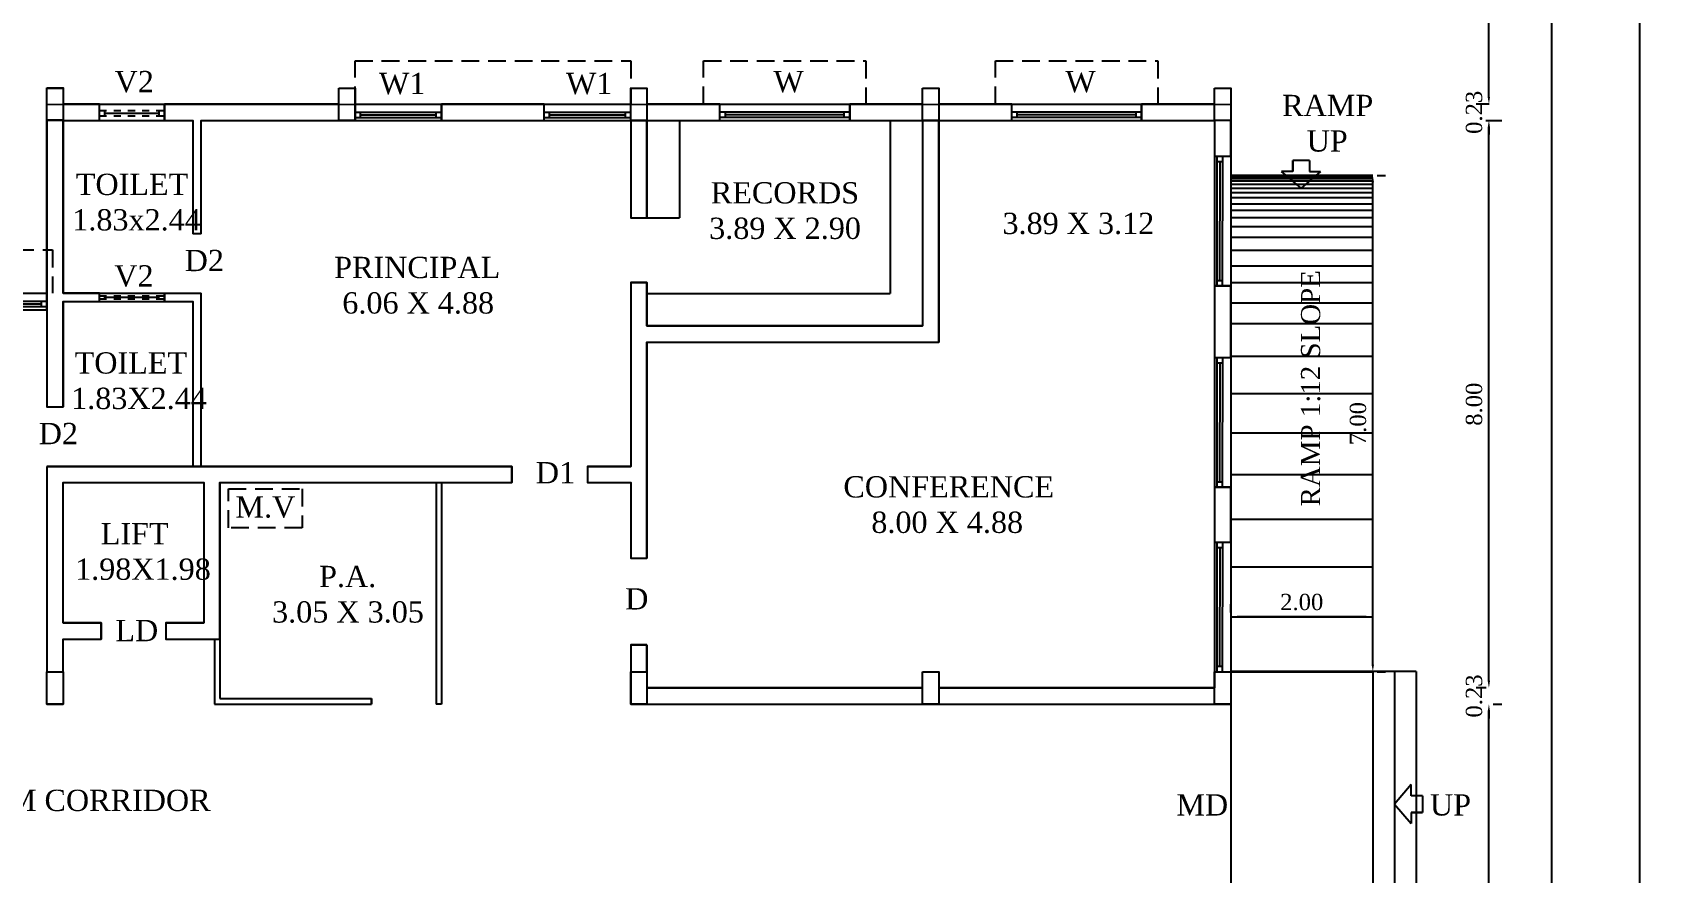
# Model space of a CAD drawing. Header units: metres. Extents: x 3616 to 3987, y 1122 to 1251.
# Drawn here: x 3805.23 to 3828.07, y 1167.05 to 1178.91 of the extents above; entities that cross this region are included whole.
import ezdxf

# ---------------------------------------------------------------- set-up
doc = ezdxf.new("R2010")
doc.units = ezdxf.units.M
doc.linetypes.add('DASHED2', pattern=[0.375, 0.25, -0.125])
doc.layers.add('AR_JOINERIES', color=251, linetype='Continuous')
doc.layers.add('BLK_1_FLR_0_BLT_UP_AREA', color=26, linetype='Continuous')
doc.styles.add('ANAND', font='times.ttf')
doc.dimstyles.new('V1', dxfattribs={"dimtxt": 0.23, "dimasz": 0.1, "dimexe": 0.18, "dimexo": 0.0625, "dimgap": 0.09, "dimtad": 1, "dimzin": 0, "dimdsep": 46, "dimtxsty": 'ANAND', "dimcen": 0.09, "dimadec": 0, "dimazin": 0, "dimtfac": 1, "dimtix": 1, "dimtofl": 0, "dimtmove": 2, "dimatfit": 0, "dimfxl": 0, "dimtolj": 1, "dimtzin": 0, "dimarcsym": 0})

# ---------------------------------------------------------------- blocks, each defined once
blk = doc.blocks.new('ARROW')
for p, q in [((-10.5, 6), (0, 15)), ((0, 15), (10.5, 6)), ((-4.5, 6), (-10.5, 6)), ((-4.5, 0), (-4.5, 6)), ((-4.5, 0), (4.5, 0)), ((4.5, 6), (10.5, 6)), ((4.5, 6), (4.5, 0)), ((4.5, 0), (4.5, 6))]:
    blk.add_line(p, q)
blk = doc.blocks.new('*D93')
at = {"color": 0, "lineweight": -2}
for p, q in [((3825.826, 1169.436), (3825.944, 1169.436)), ((3825.764, 1158.945), (3825.764, 1169.336)), ((3825.826, 1158.845), (3825.944, 1158.845))]:
    blk.add_line(p, q, dxfattribs=at)
at = {"color": 0}
for points in [[(3825.747, 1169.336), (3825.78, 1169.336), (3825.764, 1169.436)], [(3825.747, 1158.945), (3825.78, 1158.945), (3825.764, 1158.845)]]:
    blk.add_solid(points, dxfattribs=at)
at = {"layer": 'Defpoints', "color": 0}
for p in [(3825.764, 1169.436), (3825.764, 1169.436), (3825.764, 1158.845)]:
    blk.add_point(p, dxfattribs=at)
at = {"color": 0, "insert": (3825.556, 1164.14), "char_height": 0.23, "attachment_point": 5, "rotation": 90, "style": 'ANAND'}
blk.add_mtext('\\A1;10.59', dxfattribs=at)
blk = doc.blocks.new('*D94')
at = {"color": 0, "lineweight": -2}
for p, q in [((3825.764, 1169.765), (3825.764, 1169.865)), ((3825.726, 1169.665), (3825.584, 1169.665)), ((3825.826, 1169.436), (3825.944, 1169.436)), ((3825.764, 1169.336), (3825.764, 1169.236))]:
    blk.add_line(p, q, dxfattribs=at)
at = {"color": 0}
for points in [[(3825.747, 1169.765), (3825.78, 1169.765), (3825.764, 1169.665)], [(3825.747, 1169.336), (3825.78, 1169.336), (3825.764, 1169.436)]]:
    blk.add_solid(points, dxfattribs=at)
at = {"layer": 'Defpoints', "color": 0}
for p in [(3825.764, 1169.665), (3825.789, 1169.665), (3825.764, 1169.436)]:
    blk.add_point(p, dxfattribs=at)
at = {"color": 0, "insert": (3825.556, 1169.551), "char_height": 0.23, "attachment_point": 5, "rotation": 90, "style": 'ANAND'}
blk.add_mtext('\\A1;0.23', dxfattribs=at)
blk = doc.blocks.new('*D95')
at = {"color": 0, "lineweight": -2}
for p, q in [((3825.723, 1177.666), (3825.944, 1177.666)), ((3825.764, 1169.765), (3825.764, 1177.566)), ((3825.726, 1169.665), (3825.584, 1169.665))]:
    blk.add_line(p, q, dxfattribs=at)
at = {"color": 0}
for points in [[(3825.747, 1177.566), (3825.78, 1177.566), (3825.764, 1177.666)], [(3825.747, 1169.765), (3825.78, 1169.765), (3825.764, 1169.665)]]:
    blk.add_solid(points, dxfattribs=at)
at = {"layer": 'Defpoints', "color": 0}
for p in [(3825.66, 1177.666), (3825.764, 1177.666), (3825.789, 1169.665)]:
    blk.add_point(p, dxfattribs=at)
at = {"color": 0, "insert": (3825.556, 1173.665), "char_height": 0.23, "attachment_point": 5, "rotation": 90, "style": 'ANAND'}
blk.add_mtext('\\A1;8.00', dxfattribs=at)
blk = doc.blocks.new('*D96')
at = {"color": 0, "lineweight": -2}
for p, q in [((3825.764, 1177.995), (3825.764, 1178.095)), ((3825.767, 1177.895), (3825.584, 1177.895)), ((3825.723, 1177.666), (3825.944, 1177.666)), ((3825.764, 1177.566), (3825.764, 1177.466))]:
    blk.add_line(p, q, dxfattribs=at)
at = {"color": 0}
for points in [[(3825.747, 1177.995), (3825.78, 1177.995), (3825.764, 1177.895)], [(3825.747, 1177.566), (3825.78, 1177.566), (3825.764, 1177.666)]]:
    blk.add_solid(points, dxfattribs=at)
at = {"layer": 'Defpoints', "color": 0}
for p in [(3825.764, 1177.895), (3825.83, 1177.895), (3825.66, 1177.666)]:
    blk.add_point(p, dxfattribs=at)
at = {"color": 0, "insert": (3825.556, 1177.78), "char_height": 0.23, "attachment_point": 5, "rotation": 90, "style": 'ANAND'}
blk.add_mtext('\\A1;0.23', dxfattribs=at)
blk = doc.blocks.new('*D97')
at = {"color": 0, "lineweight": -2}
for p, q in [((3825.722, 1185.896), (3825.584, 1185.896)), ((3825.764, 1177.995), (3825.764, 1185.796)), ((3825.767, 1177.895), (3825.584, 1177.895))]:
    blk.add_line(p, q, dxfattribs=at)
at = {"color": 0}
for points in [[(3825.747, 1185.796), (3825.78, 1185.796), (3825.764, 1185.896)], [(3825.747, 1177.995), (3825.78, 1177.995), (3825.764, 1177.895)]]:
    blk.add_solid(points, dxfattribs=at)
at = {"layer": 'Defpoints', "color": 0}
for p in [(3825.764, 1185.896), (3825.784, 1185.896), (3825.83, 1177.895)]:
    blk.add_point(p, dxfattribs=at)
at = {"color": 0, "insert": (3825.556, 1181.895), "char_height": 0.23, "attachment_point": 5, "rotation": 90, "style": 'ANAND'}
blk.add_mtext('\\A1;8.00', dxfattribs=at)
blk = doc.blocks.new('*D117')
at = {"color": 0, "lineweight": -2}
for p, q in [((3826.651, 1158.716), (3826.651, 1205.074)), ((3826.714, 1205.174), (3826.831, 1205.174)), ((3826.714, 1158.616), (3826.831, 1158.616))]:
    blk.add_line(p, q, dxfattribs=at)
at = {"color": 0}
for points in [[(3826.635, 1205.074), (3826.668, 1205.074), (3826.651, 1205.174)], [(3826.635, 1158.716), (3826.668, 1158.716), (3826.651, 1158.616)]]:
    blk.add_solid(points, dxfattribs=at)
at = {"layer": 'Defpoints', "color": 0}
for p in [(3826.651, 1205.174), (3826.651, 1205.174), (3826.651, 1158.616)]:
    blk.add_point(p, dxfattribs=at)
at = {"color": 0, "insert": (3826.444, 1181.895), "char_height": 0.23, "attachment_point": 5, "rotation": 90, "style": 'ANAND'}
blk.add_mtext('\\A1;46.56', dxfattribs=at)
blk = doc.blocks.new('*D149')
at = {"color": 0, "lineweight": -2}
for p, q in [((3827.761, 1205.174), (3828.071, 1205.174)), ((3827.891, 1158.716), (3827.891, 1205.074)), ((3827.761, 1158.616), (3828.071, 1158.616))]:
    blk.add_line(p, q, dxfattribs=at)
at = {"color": 0}
for points in [[(3827.875, 1205.074), (3827.908, 1205.074), (3827.891, 1205.174)], [(3827.875, 1158.716), (3827.908, 1158.716), (3827.891, 1158.616)]]:
    blk.add_solid(points, dxfattribs=at)
at = {"layer": 'Defpoints', "color": 0}
for p in [(3827.699, 1205.174), (3827.891, 1205.174), (3827.699, 1158.616)]:
    blk.add_point(p, dxfattribs=at)
at = {"color": 0, "insert": (3827.684, 1181.895), "char_height": 0.23, "attachment_point": 5, "rotation": 90, "style": 'ANAND'}
blk.add_mtext('\\A1;46.56', dxfattribs=at)
blk = doc.blocks.new('*D314')
at = {"color": 0, "lineweight": -2}
for p, q in [((3824.19, 1176.892), (3824.308, 1176.892)), ((3824.128, 1169.992), (3824.128, 1176.792)), ((3824.19, 1169.892), (3824.308, 1169.892))]:
    blk.add_line(p, q, dxfattribs=at)
at = {"color": 0}
for points in [[(3824.111, 1176.792), (3824.144, 1176.792), (3824.128, 1176.892)], [(3824.111, 1169.992), (3824.144, 1169.992), (3824.128, 1169.892)]]:
    blk.add_solid(points, dxfattribs=at)
at = {"layer": 'Defpoints', "color": 0}
for p in [(3824.128, 1176.892), (3824.128, 1176.892), (3824.128, 1169.892)]:
    blk.add_point(p, dxfattribs=at)
at = {"color": 0, "insert": (3823.92, 1173.392), "char_height": 0.23, "attachment_point": 5, "rotation": 90, "style": 'ANAND'}
blk.add_mtext('\\A1;7.00', dxfattribs=at)
blk = doc.blocks.new('*D315')
at = {"color": 0, "lineweight": -2}
for p, q in [((3822.125, 1170.729), (3822.125, 1170.847)), ((3824.127, 1170.729), (3824.127, 1170.847)), ((3824.027, 1170.667), (3822.225, 1170.667))]:
    blk.add_line(p, q, dxfattribs=at)
at = {"color": 0}
for points in [[(3822.225, 1170.683), (3822.225, 1170.65), (3822.125, 1170.667)], [(3824.027, 1170.683), (3824.027, 1170.65), (3824.127, 1170.667)]]:
    blk.add_solid(points, dxfattribs=at)
at = {"layer": 'Defpoints', "color": 0}
for p in [(3822.125, 1170.667), (3822.125, 1170.667), (3824.127, 1170.667)]:
    blk.add_point(p, dxfattribs=at)
at = {"color": 0, "insert": (3823.126, 1170.874), "char_height": 0.23, "attachment_point": 5, "style": 'ANAND'}
blk.add_mtext('\\A1;2.00', dxfattribs=at)
blk = doc.blocks.new('W6a')
at = {"layer": 'AR_JOINERIES', "color": 42}
for p, q in [((-36, 0), (-36, 9)), ((36, 0), (36, 9)), ((36, 4.5), (-36, 4.5)), ((36, 1.5), (-36, 1.5)), ((-33, 1.5), (-33, 4.5)), ((33, 3), (-33, 3)), ((33, 1.5), (33, 4.5))]:
    blk.add_line(p, q, dxfattribs=at)
blk = doc.blocks.new('W4a')
at = {"layer": 'AR_JOINERIES', "color": 42}
for p, q in [((-24, 0), (-24, 9)), ((24, 0), (24, 9)), ((24, 4.5), (-24, 4.5)), ((24, 1.5), (-24, 1.5)), ((-21, 1.5), (-21, 4.5)), ((21, 3), (-21, 3)), ((21, 1.5), (21, 4.5))]:
    blk.add_line(p, q, dxfattribs=at)
blk = doc.blocks.new('Vn1')
at = {"layer": 'AR_JOINERIES', "color": 42}
for p, q in [((0, 18), (-9, 18)), ((-2.5, 15), (-5.5, 15)), ((-4, -15), (-4, 15)), ((-2.5, -15), (-5.5, -15)), ((0, -18), (-9, -18))]:
    blk.add_line(p, q, dxfattribs=at)
at = {"layer": 'AR_JOINERIES', "color": 42, "linetype": 'DASHED2'}
for p, q in [((-5.5, -18), (-5.5, 18)), ((-2.5, -18), (-2.5, 18))]:
    blk.add_line(p, q, dxfattribs=at)
blk = doc.blocks.new('A$C6E180D63')
at = {"layer": 'AR_JOINERIES', "color": 42}
for p, q in [((0, 0), (0, 4.51)), ((3, 4.51), (3, 4.51)), ((3, 1.51), (3, 3.21)), ((3, 2.46), (33, 2.46)), ((33, 4.5), (33, 4.51)), ((33, 1.51), (33, 3.21)), ((36, 0), (36, 4.5))]:
    blk.add_line(p, q, dxfattribs=at)
at = {"layer": 'AR_JOINERIES', "color": 42, "linetype": 'DASHED2'}
for p, q in [((0, 3.21), (36, 3.21)), ((0, 1.51), (36, 1.51))]:
    blk.add_line(p, q, dxfattribs=at)

msp = doc.modelspace()

# ---------------------------------------------------------------- linework, layer by layer
at = {"linetype": 'DASHED2'}
for p, q in [((3809.78089, 1177.89612, -0.0324), (3809.78089, 1178.50612, -0.0324)), ((3809.78089, 1178.50612, -0.0324), (3813.66709, 1178.50612, -0.0324)), ((3813.66709, 1178.50612, -0.0324), (3813.66709, 1177.89612, -0.0324)), ((3814.69439, 1177.89612, -0.0324), (3814.69439, 1178.50612, -0.0324)), ((3814.69439, 1178.50612, -0.0324), (3816.98319, 1178.50612, -0.0324)), ((3816.98319, 1178.50612, -0.0324), (3816.98319, 1177.89612, -0.0324)), ((3818.80919, 1177.89612, -0.0324), (3818.80919, 1178.50612, -0.0324)), ((3818.80919, 1178.50612, -0.0324), (3821.09799, 1178.50612, -0.0324)), ((3821.09799, 1178.50612, -0.0324), (3821.09799, 1177.89612, -0.0324)), ((3801.62749, 1175.8403, -0.0324), (3805.51369, 1175.8403, -0.0324)), ((3805.51369, 1175.8403, -0.0324), (3805.51369, 1175.2303, -0.0324))]:
    msp.add_line(p, q, dxfattribs=at)
at = {"lineweight": -2}
for p, q in [((3805.43749, 1178.12311, -0.0324), (3805.66609, 1178.12311, -0.0324)), ((3805.66609, 1178.12311, -0.0324), (3805.66609, 1177.66591, -0.0324)), ((3813.66709, 1178.1225, -0.0324), (3813.89569, 1178.1225, -0.0324)), ((3813.66709, 1177.6653, -0.0324), (3813.66709, 1178.1225, -0.0324)), ((3813.89569, 1178.1225, -0.0324), (3813.89569, 1177.6653, -0.0324)), ((3821.89669, 1178.12298, -0.0324), (3822.12529, 1178.12298, -0.0324)), ((3821.89669, 1177.66578, -0.0324), (3821.89669, 1178.12298, -0.0324)), ((3822.12529, 1178.12298, -0.0324), (3822.12529, 1177.66578, -0.0324)), ((3805.66609, 1177.89612, -0.0324), (3809.55229, 1177.89536, -0.0324)), ((3805.66609, 1177.89612, -0.0324), (3809.55229, 1177.89612, -0.0324)), ((3805.66609, 1177.89532, -0.0324), (3805.66609, 1177.89435, -0.0324)), ((3807.49489, 1177.89532, -0.0324), (3807.49489, 1177.89399, -0.0324)), ((3807.60919, 1177.89532, -0.0324), (3807.60919, 1177.89397, -0.0324)), ((3809.78089, 1177.89612, -0.0324), (3813.66709, 1177.89612, -0.0324)), ((3809.78089, 1177.89532, -0.0324), (3813.66709, 1177.89456, -0.0324)), ((3813.89569, 1177.89612, -0.0324), (3817.78189, 1177.89612, -0.0324)), ((3818.01049, 1177.89612, -0.0324), (3821.89669, 1177.89612, -0.0324)), ((3819.03919, 1177.66672, -0.0324), (3819.03919, 1177.89692, -0.0324)), ((3820.86799, 1177.89612, -0.0324), (3820.86799, 1177.66306, -0.0324)), ((3820.86799, 1177.66311, -0.0324), (3820.86799, 1177.89612, -0.0324)), ((3822.12529, 1177.89291, -0.0324), (3822.12529, 1169.43631, -0.0324)), ((3805.66609, 1177.66772, -0.0324), (3805.43749, 1177.66591, -0.0324)), ((3805.43749, 1177.66756, -0.0324), (3805.66609, 1177.66752, -0.0324)), ((3805.43749, 1177.66584, -0.0324), (3805.43749, 1175.22933, -0.0324)), ((3805.66609, 1177.66584, -0.0324), (3805.66609, 1175.22926, -0.0324)), ((3805.66609, 1177.66584, -0.0324), (3807.49489, 1177.6653, -0.0324)), ((3805.66609, 1177.66435, -0.0324), (3807.49489, 1177.66435, -0.0324)), ((3807.49489, 1177.6653, -0.0324), (3807.49489, 1176.06698, -0.0324)), ((3807.60919, 1177.66435, -0.0324), (3820.86799, 1177.66591, -0.0324)), ((3813.66709, 1177.66591, -0.0324), (3813.66709, 1176.29431, -0.0324)), ((3813.89569, 1177.6653, -0.0324), (3813.66709, 1177.6653, -0.0324)), ((3813.89569, 1177.66591, -0.0324), (3813.89569, 1176.29431, -0.0324)), ((3814.35289, 1177.66591, -0.0324), (3814.35289, 1176.29431, -0.0324)), ((3817.32469, 1177.66591, -0.0324), (3817.32469, 1175.22751, -0.0324)), ((3817.78189, 1177.66591, -0.0324), (3817.78189, 1174.77031, -0.0324)), ((3818.01049, 1177.66591, -0.0324), (3818.01049, 1174.54171, -0.0324)), ((3820.86799, 1177.66591, -0.0324), (3821.89669, 1177.66591, -0.0324)), ((3821.89669, 1177.66591, -0.0324), (3821.89669, 1169.66491, -0.0324)), ((3822.12529, 1177.66578, -0.0324), (3821.89669, 1177.66578, -0.0324)), ((3822.12529, 1176.89245, -0.0324), (3824.12707, 1176.89245, -0.0324)), ((3822.12539, 1176.89245, -0.0324), (3824.12658, 1176.89245, -0.0324)), ((3822.12529, 1176.87362, -0.0324), (3824.12707, 1176.87362, -0.0324)), ((3822.12529, 1176.84641, -0.0324), (3824.12707, 1176.84641, -0.0324)), ((3822.12529, 1176.81294, -0.0324), (3824.12707, 1176.81294, -0.0324)), ((3822.12529, 1176.71039, -0.0324), (3824.12707, 1176.71039, -0.0324)), ((3822.12737, 1176.7669, -0.0324), (3824.12915, 1176.7669, -0.0324)), ((3822.12529, 1176.65179, -0.0324), (3824.12707, 1176.65179, -0.0324)), ((3822.12529, 1176.57855, -0.0324), (3824.12707, 1176.57855, -0.0324)), ((3822.12529, 1176.49157, -0.0324), (3824.12707, 1176.49157, -0.0324)), ((3813.66709, 1176.29431, -0.0324), (3813.89569, 1176.29431, -0.0324)), ((3813.89569, 1176.29431, -0.0324), (3814.35289, 1176.29431, -0.0324)), ((3822.12529, 1176.40052, -0.0324), (3824.12707, 1176.40052, -0.0324)), ((3822.12529, 1176.29874, -0.0324), (3824.12707, 1176.29874, -0.0324)), ((3807.60933, 1176.06698, -0.0324), (3807.49489, 1176.06698, -0.0324)), ((3822.12529, 1176.17198, -0.0324), (3824.12707, 1176.17198, -0.0324)), ((3822.12529, 1176.02105, -0.0324), (3824.12707, 1176.02105, -0.0324)), ((3822.12529, 1175.83777, -0.0324), (3824.12707, 1175.83777, -0.0324)), ((3822.12529, 1175.61676, -0.0324), (3824.12707, 1175.61676, -0.0324)), ((3813.66709, 1175.37991, -0.0324), (3813.89569, 1175.37991, -0.0324)), ((3813.66709, 1175.37991, -0.0324), (3813.66709, 1172.78856, -0.0324)), ((3813.89569, 1175.37991, -0.0324), (3813.89569, 1174.77031, -0.0324)), ((3822.12529, 1175.37877, -0.0324), (3824.12707, 1175.37877, -0.0324)), ((3801.62749, 1175.23017, -0.0324), (3805.43749, 1175.22951, -0.0324)), ((3805.43749, 1175.22866, -0.0324), (3805.43749, 1175.22773, -0.0324)), ((3805.66609, 1175.22926, -0.0324), (3807.60919, 1175.22869, -0.0324)), ((3805.66609, 1175.11303, -0.0324), (3805.66609, 1173.62719, -0.0324)), ((3805.66609, 1175.11303, -0.0324), (3807.49489, 1175.11249, -0.0324)), ((3807.49489, 1175.11249, -0.0324), (3807.49485, 1172.78895, -0.0324)), ((3807.49489, 1175.22872, -0.0324), (3807.49489, 1175.22679, -0.0324)), ((3813.89569, 1175.22751, -0.0324), (3817.32469, 1175.22751, -0.0324)), ((3822.12529, 1175.09418, -0.0324), (3824.12707, 1175.09418, -0.0324)), ((3797.20784, 1174.99925, -0.0324), (3805.43749, 1174.9975, -0.0324)), ((3813.89569, 1174.77031, -0.0324), (3817.78189, 1174.77031, -0.0324)), ((3822.12529, 1174.80096, -0.0324), (3824.12707, 1174.80096, -0.0324)), ((3813.89569, 1174.54171, -0.0324), (3818.01049, 1174.54171, -0.0324)), ((3813.89569, 1174.54171, -0.0324), (3813.89569, 1171.49371, -0.0324)), ((3822.12529, 1174.341, -0.0324), (3824.12707, 1174.341, -0.0324)), ((3822.12529, 1173.81672, -0.0324), (3824.12707, 1173.81672, -0.0324)), ((3805.43737, 1173.62719, -0.0324), (3805.66609, 1173.62719, -0.0324)), ((3822.12529, 1173.26375, -0.0324), (3824.12707, 1173.26375, -0.0324)), ((3805.43749, 1172.78905, -0.0324), (3811.99069, 1172.78874, -0.0324)), ((3807.49485, 1172.78895, -0.0324), (3807.60915, 1172.78892, -0.0324)), ((3807.60915, 1172.78892, -0.0324), (3807.60894, 1172.78847, -0.0324)), ((3811.99069, 1172.78874, -0.0324), (3811.99069, 1172.56014, -0.0324)), ((3813.05749, 1172.78874, -0.0324), (3813.66709, 1172.78856, -0.0324)), ((3813.05749, 1172.78874, -0.0324), (3813.05749, 1172.56014, -0.0324)), ((3805.43749, 1172.55881, -0.0324), (3805.43749, 1170.12052, -0.0324)), ((3805.66629, 1170.58112, -0.0324), (3805.66688, 1172.56232, -0.0324)), ((3805.66688, 1172.56232, -0.0324), (3807.64808, 1172.56173, -0.0324)), ((3807.64808, 1172.56173, -0.0324), (3807.64808, 1170.58053, -0.0324)), ((3807.87668, 1172.56167, -0.0324), (3807.87668, 1170.35187, -0.0324)), ((3807.87668, 1172.56167, -0.0324), (3811.99069, 1172.56014, -0.0324)), ((3810.92468, 1172.56042, -0.0324), (3810.92468, 1169.43747, -0.0324)), ((3811.00088, 1172.56042, -0.0324), (3811.00088, 1169.43747, -0.0324)), ((3813.05749, 1172.56014, -0.0324), (3813.66709, 1172.55996, -0.0324)), ((3813.66709, 1172.55996, -0.0324), (3813.66709, 1171.49371, -0.0324)), ((3822.12529, 1172.6738, -0.0324), (3824.12707, 1172.6738, -0.0324)), ((3822.12529, 1172.0443, -0.0324), (3824.12707, 1172.0443, -0.0324)), ((3813.66709, 1171.49371, -0.0324), (3813.89569, 1171.49371, -0.0324)), ((3822.12529, 1171.37322, -0.0324), (3824.12707, 1171.37322, -0.0324)), ((3805.66629, 1170.58112, -0.0324), (3806.20028, 1170.58096, -0.0324)), ((3806.20028, 1170.58096, -0.0324), (3806.20028, 1170.35236, -0.0324)), ((3807.11468, 1170.58083, -0.0324), (3807.11468, 1170.35209, -0.0324)), ((3807.11468, 1170.58069, -0.0324), (3807.64808, 1170.58053, -0.0324)), ((3822.12529, 1170.66666, -0.0324), (3824.12707, 1170.66666, -0.0324)), ((3805.66609, 1169.89351, -0.0324), (3805.66622, 1170.35252, -0.0324)), ((3805.66622, 1170.35252, -0.0324), (3806.20028, 1170.35236, -0.0324)), ((3807.11468, 1170.35209, -0.0324), (3807.87668, 1170.35187, -0.0324)), ((3807.80048, 1170.35187, -0.0324), (3807.80048, 1169.43631, -0.0324)), ((3807.87668, 1170.35187, -0.0324), (3807.87668, 1169.51367, -0.0324)), ((3813.66709, 1170.27451, -0.0324), (3813.89569, 1170.27451, -0.0324)), ((3813.66709, 1170.27451, -0.0324), (3813.66709, 1169.43631, -0.0324)), ((3813.89569, 1170.27451, -0.0324), (3813.89569, 1169.43631, -0.0324)), ((3805.43834, 1170.1224, -0.0324), (3805.43749, 1170.12052, -0.0324)), ((3805.43749, 1169.89351, -0.0324), (3805.66609, 1169.89351, -0.0324)), ((3805.66609, 1169.89351, -0.0324), (3805.66609, 1169.43631, -0.0324)), ((3813.66709, 1169.89351, -0.0324), (3813.89569, 1169.89351, -0.0324)), ((3813.66709, 1169.43631, -0.0324), (3813.66709, 1169.89351, -0.0324)), ((3813.89569, 1169.89351, -0.0324), (3813.89569, 1169.43631, -0.0324)), ((3817.78189, 1169.89351, -0.0324), (3818.01049, 1169.89351, -0.0324)), ((3817.78189, 1169.43631, -0.0324), (3817.78189, 1169.89351, -0.0324)), ((3818.01049, 1169.89351, -0.0324), (3818.01049, 1169.43631, -0.0324)), ((3821.89669, 1169.89351, -0.0324), (3822.12529, 1169.89351, -0.0324)), ((3821.89669, 1169.43631, -0.0324), (3821.89669, 1169.89351, -0.0324)), ((3822.12529, 1169.89351, -0.0324), (3822.12529, 1169.43631, -0.0324)), ((3822.12539, 1169.89245, -0.0324), (3824.12781, 1169.89245, -0.0324)), ((3824.12847, 1169.89457, -0.0324), (3824.12658, 1159.16077, -0.0324)), ((3824.73807, 1169.89446, -0.0324), (3824.12847, 1169.89457, -0.0324)), ((3824.43327, 1169.89452, -0.0324), (3824.43261, 1166.16072, -0.0324)), ((3824.73807, 1169.89446, -0.0324), (3824.73741, 1166.16066, -0.0324)), ((3813.89569, 1169.66491, -0.0324), (3817.78189, 1169.66491, -0.0324)), ((3818.01049, 1169.66491, -0.0324), (3821.89669, 1169.66491, -0.0324)), ((3805.43749, 1169.43631, -0.0324), (3805.66609, 1169.43631, -0.0324)), ((3805.43749, 1169.43631, -0.0324), (3805.66609, 1169.43631, -0.0324)), ((3805.66609, 1169.43631, -0.0324), (3805.43749, 1169.43631, -0.0324)), ((3805.66609, 1169.43631, -0.0324), (3805.43749, 1169.43631, -0.0324)), ((3807.80048, 1169.43747, -0.0324), (3810.01028, 1169.43747, -0.0324)), ((3807.87668, 1169.51367, -0.0324), (3810.01033, 1169.51367, -0.0324)), ((3807.87668, 1169.43747, -0.0324), (3807.87668, 1169.43631, -0.0324)), ((3810.01028, 1169.51367, -0.0324), (3810.01028, 1169.43747, -0.0324)), ((3810.01028, 1169.43747, -0.0324), (3810.0103, 1169.51367, -0.0324)), ((3811.00088, 1169.43747, -0.0324), (3810.92468, 1169.43747, -0.0324)), ((3813.66709, 1169.43631, -0.0324), (3813.89569, 1169.43631, -0.0324)), ((3813.66709, 1169.43631, -0.0324), (3813.89569, 1169.43631, -0.0324)), ((3813.66709, 1169.43631, -0.0324), (3822.12529, 1169.43631, -0.0324)), ((3813.66709, 1169.43631, -0.0324), (3813.89569, 1169.43631, -0.0324)), ((3813.66709, 1169.43631, -0.0324), (3813.89569, 1169.43631, -0.0324)), ((3813.89569, 1169.43631, -0.0324), (3813.66709, 1169.43631, -0.0324)), ((3818.01049, 1169.43631, -0.0324), (3817.78189, 1169.43631, -0.0324)), ((3822.12529, 1169.43631, -0.0324), (3821.89669, 1169.43631, -0.0324)), ((3822.12529, 1169.43631, -0.0324), (3822.12529, 1158.61591, -0.0324))]:
    msp.add_line(p, q, dxfattribs=at)
msp.add_line((3824.12847, 1169.89457, -0.0324), (3822.12529, 1169.89457, -0.0324))
at = {"lineweight": -2, "elevation": -0.0324}
for points in [[(3805.43749, 1178.12476), (3805.66609, 1178.12476), (3805.66609, 1177.66756), (3805.43749, 1177.66756)], [(3805.43749, 1178.12476), (3805.66609, 1178.12476), (3805.66609, 1177.66756), (3805.43749, 1177.66756)], [(3809.55229, 1178.1225), (3809.78089, 1178.1225), (3809.78089, 1177.6653), (3809.55229, 1177.6653)], [(3809.55229, 1178.1225), (3809.78089, 1178.1225), (3809.78089, 1177.6653), (3809.55229, 1177.6653)], [(3813.66709, 1178.12311), (3813.89569, 1178.12311), (3813.89569, 1177.66591), (3813.66709, 1177.66591)], [(3813.66709, 1178.12311), (3813.89569, 1178.12311), (3813.89569, 1177.66591), (3813.66709, 1177.66591)], [(3817.78189, 1178.1225), (3818.01049, 1178.1225), (3818.01049, 1177.6653), (3817.78189, 1177.6653)], [(3821.89669, 1178.12298), (3822.12529, 1178.12298), (3822.12529, 1177.66578), (3821.89669, 1177.66578)], [(3806.17918, 1177.89602), (3805.66609, 1177.89612), (3805.66609, 1177.66584), (3806.17918, 1177.66569)], [(3812.44789, 1177.8948), (3811.00009, 1177.89508), (3811.00009, 1177.66591), (3812.44789, 1177.66591)], [(3814.92439, 1177.89612), (3813.89569, 1177.89612), (3813.89569, 1177.66591), (3814.92439, 1177.66591)], [(3817.78189, 1177.89612), (3816.75319, 1177.89612), (3816.75319, 1177.66591), (3817.78189, 1177.66591)], [(3819.03919, 1177.89612), (3818.01049, 1177.89612), (3818.01049, 1177.66591), (3819.03919, 1177.66591)], [(3821.89669, 1177.89612), (3820.86799, 1177.89612), (3820.86799, 1177.66591), (3821.89669, 1177.66591)], [(3805.66609, 1177.66752), (3805.64142, 1177.66752), (3805.43749, 1177.66591), (3805.43749, 1175.22933), (3805.43749, 1173.62719), (3805.66609, 1173.62719), (3805.66609, 1175.11303), (3806.17842, 1175.11288), (3806.17842, 1175.22911), (3805.66609, 1175.22926)], [(3818.01049, 1177.66591), (3817.78189, 1177.66591), (3817.78189, 1174.77031), (3813.89569, 1174.77031), (3813.89569, 1175.37991), (3813.66709, 1175.37991), (3813.66709, 1172.78856), (3813.05749, 1172.78874), (3813.05749, 1172.56014), (3813.66709, 1172.55996), (3813.66709, 1171.49371), (3813.89569, 1171.49371), (3813.89569, 1174.54171), (3818.01049, 1174.54171)], [(3813.89569, 1177.6653), (3813.66709, 1177.6653), (3813.66709, 1176.29431), (3813.89569, 1176.29431)], [(3822.12529, 1177.66578), (3821.89669, 1177.66578), (3821.89669, 1177.16309), (3822.12529, 1177.16301)], [(3822.12529, 1175.33421), (3821.89669, 1175.33429), (3821.89669, 1174.3231), (3822.12529, 1174.32302)], [(3822.12529, 1172.49422), (3821.89669, 1172.4943), (3821.89669, 1171.72231), (3822.12529, 1171.72223)], [(3813.89569, 1170.27451), (3813.66709, 1170.27451), (3813.66709, 1169.89351), (3813.89569, 1169.89351)], [(3805.43749, 1169.89351), (3805.66609, 1169.89351), (3805.66609, 1169.43631), (3805.43749, 1169.43631)], [(3813.66709, 1169.89351), (3813.89569, 1169.89351), (3813.89569, 1169.43631), (3813.66709, 1169.43631)], [(3817.78189, 1169.89351), (3818.01049, 1169.89351), (3818.01049, 1169.43631), (3817.78189, 1169.43631)], [(3821.89669, 1169.89351), (3822.12529, 1169.89351), (3822.12529, 1169.43631), (3821.89669, 1169.43631)], [(3817.78189, 1169.66491), (3813.89569, 1169.66491), (3813.89569, 1169.43631), (3817.78189, 1169.43631)], [(3821.89669, 1169.66491), (3818.01049, 1169.66491), (3818.01049, 1169.43631), (3821.89669, 1169.43631)]]:
    msp.add_lwpolyline(points, close=True, dxfattribs=at)
for points in [[(3807.60919, 1176.06698), (3807.60919, 1177.66435), (3809.55229, 1177.66591), (3809.55229, 1177.89536), (3807.09358, 1177.89407), (3807.09358, 1177.66542), (3807.49489, 1177.6653), (3807.49489, 1176.06698)], [(3807.49489, 1175.22872), (3807.49489, 1175.22679), (3807.09282, 1175.22691), (3807.09282, 1175.11261), (3807.49489, 1175.11249), (3807.49485, 1172.78895), (3807.60915, 1172.78892), (3807.60919, 1175.22869)], [(3805.43749, 1172.78905), (3805.43749, 1169.89351), (3805.66609, 1169.89351), (3805.66622, 1170.35252), (3806.20028, 1170.35236), (3806.20028, 1170.58096), (3805.66629, 1170.58112), (3805.66688, 1172.56232), (3807.64808, 1172.56173), (3807.64808, 1170.58053), (3807.11468, 1170.58069), (3807.11468, 1170.35209), (3807.87668, 1170.35187), (3807.87668, 1172.56167), (3811.99069, 1172.56014), (3811.99069, 1172.78874), (3805.43749, 1172.78905)]]:
    msp.add_lwpolyline(points, dxfattribs=at)
at = {"linetype": 'DASHED2', "elevation": 0.0324}
msp.add_lwpolyline([(3807.99799, 1172.47082), (3809.03393, 1172.47082), (3809.03393, 1171.92257), (3807.99799, 1171.92257)], close=True, dxfattribs=at)
at = {"layer": 'BLK_1_FLR_0_BLT_UP_AREA', "color": 26, "ltscale": 400, "elevation": -0.0324}
msp.add_lwpolyline([(3785.77789, 1205.17411), (3813.89569, 1205.17411), (3813.89569, 1194.12511), (3801.62749, 1194.12511), (3801.62749, 1185.89551), (3797.43649, 1185.89551), (3797.43421, 1175.2278), (3805.43749, 1175.22951), (3805.43749, 1177.89616), (3822.12529, 1177.89291), (3822.12529, 1158.61591), (3797.20789, 1158.61591), (3797.20789, 1159.94941), (3794.15989, 1159.94941), (3794.15989, 1158.61591), (3785.77789, 1158.61591), (3785.77789, 1166.38831), (3788.52109, 1166.38831), (3788.52109, 1169.43631), (3785.77789, 1169.43631)], close=True, dxfattribs=at)

# ---------------------------------------------------------------- block references
at = {"lineweight": -2, "xscale": 0.0254, "yscale": 0.0254, "zscale": 0.0254}
for name, p, rotation in [('Vn1', (3806.63638, 1177.66547, -0.0324), 270), ('W6a', (3821.89701, 1176.24869, -0.0324), 269.9798629180906), ('W6a', (3821.89701, 1173.4087, -0.0324), 269.9798629180906), ('W6a', (3821.89701, 1170.80791, -0.0324), 269.9798629180906)]:
    msp.add_blockref(name, p, dxfattribs=dict(at, rotation=rotation))
for name, p in [('W4a', (3810.39049, 1177.66591, -0.0324)), ('W4a', (3813.05749, 1177.6653, -0.0324)), ('W6a', (3815.83879, 1177.66752, -0.0324)), ('W6a', (3819.95359, 1177.66752, -0.0324)), ('W4a', (3804.82789, 1175.0009, -0.0324)), ('A$C6E180D63', (3806.17842, 1175.11266, -0.0324))]:
    msp.add_blockref(name, p, dxfattribs=at)
at = {"yscale": 0.02619375, "zscale": 0.02619375}
for p, xscale, rotation in [((3823.11618, 1177.10329, -0.0324), 0.02619375, 180), ((3824.82585, 1168.02762, -0.0324), -0.02619375, 90)]:
    msp.add_blockref('ARROW', p, dxfattribs=dict(at, xscale=xscale, rotation=rotation))

# ---------------------------------------------------------------- texts
at = {"style": 'ANAND'}
for s, p in [('V2', (3806.39083, 1178.06383, -0.0324)), ('W1', (3810.11852, 1178.0375, -0.0324)), ('W1', (3812.75396, 1178.0375, -0.0324)), ('W', (3815.67854, 1178.06407, -0.0324)), ('W', (3819.79334, 1178.06407, -0.0324)), ('D2', (3807.37891, 1175.54118, -0.0324)), ('V2', (3806.38665, 1175.32447, -0.0324)), ('D2', (3805.32139, 1173.10139, -0.0324)), ('D1', (3812.32898, 1172.54966, -0.0324)), ('M.V', (3808.09517, 1172.0666)), ('D', (3813.58868, 1170.77099, -0.0324)), ('LD', (3806.40202, 1170.32362)), ('3.05M CORRIDOR ', (3804.09379, 1167.92957, -0.0324)), ('MD', (3821.35817, 1167.86572, -0.0324)), ('UP', (3824.93341, 1167.86572, -0.0324))]:
    msp.add_text(s, height=0.3, dxfattribs=at).set_placement(p)
msp.add_text('RAMP 1:12 SLOPE', height=0.27, rotation=90, dxfattribs=at).set_placement((3823.38503, 1172.22399, -0.0324))
at = {"char_height": 0.3, "style": 'ANAND'}
for s, insert, width, attachment_point in [('{\\W0.194791; }RAMP   \\P{\\W3.283658; }UP', (3822.8231, 1177.22247, -0.0324), 1.2755876, 7), ('{\\W0.439326; }TOILET\\P1.83x2.44', (3805.7944, 1176.91486), 1.6226107, 1), ('{\\W5.015023; }RECORDS\\P{\\W4.806039; }3.89 X 2.90', (3814.22772, 1176.79547, -0.06481), 3.1225056, 1), ('{\\W3.405273; }3.89 X 3.12', (3818.5212, 1176.36469, -0.06481), 2.8096611, 1), ('{\\W2.426757; }PRINCIPAL   \\P{\\W3.442382; }6.06 X 4.88', (3809.21096, 1175.74336, -0.0324), 2.8096611, 1), ('{\\W0.439326; }TOILET\\P1.83X2.44', (3805.77853, 1174.39715), 1.6226107, 1), ('CONFERENCE   \\P{\\W3.477539; }8.00 X 4.88', (3816.66421, 1172.65039, -0.06481), 2.8096611, 1), ('{\\W3.194208; }LIFT\\P1.98X1.98', (3805.83411, 1171.98933), 1.6226107, 1), ('{\\W9.30371; }P.A.   \\P{\\W3.454101; }3.05 X 3.05', (3808.21998, 1171.38638), 2.8096611, 1)]:
    msp.add_mtext(s, dxfattribs=dict(at, insert=insert, width=width, attachment_point=attachment_point))

# ---------------------------------------------------------------- dimensions: what is measured, and where the dimension line sits
for base, p1, p2, picture, middle in [((3826.65124, 1205.17411, -0.0324), (3826.65124, 1158.61591, -0.0324), (3826.65124, 1205.17411, -0.0324), '*D117', (3826.44392, 1181.89501, -0.0324)), ((3827.89146, 1205.17411, -0.0324), (3827.69853, 1158.61591, -0.0324), (3827.69853, 1205.17411, -0.0324), '*D149', (3827.68414, 1181.89501, -0.0324)), ((3825.76364, 1185.89551, -0.0324), (3825.82976, 1177.89451, -0.0324), (3825.78413, 1185.89551, -0.0324), '*D97', (3825.55632, 1181.89501, -0.0324)), ((3825.76364, 1177.89451, -0.0324), (3825.66005, 1177.66591, -0.0324), (3825.82976, 1177.89451, -0.0324), '*D96', (3825.55632, 1177.78021, -0.0324)), ((3825.76364, 1177.66591, -0.0324), (3825.78896, 1169.66491, -0.0324), (3825.66005, 1177.66591, -0.0324), '*D95', (3825.55632, 1173.66541, -0.0324)), ((3825.76364, 1169.66491, -0.0324), (3825.76364, 1169.43631, -0.0324), (3825.78896, 1169.66491, -0.0324), '*D94', (3825.55632, 1169.55061, -0.0324)), ((3825.76364, 1169.43631, -0.0324), (3825.76364, 1158.84451, -0.0324), (3825.76364, 1169.43631, -0.0324), '*D93', (3825.55632, 1164.14041, -0.0324))]:
    dim = msp.add_linear_dim(base=base, p1=p1, p2=p2, angle=90, dimstyle='V1')
    dim.commit()
    dim.dimension.update_dxf_attribs({"geometry": picture, "text_midpoint": middle})
for p1, p2, picture, middle in [((3824.12781, 1169.89245, -0.0324), (3824.12781, 1176.89245, -0.0324), '*D314', (3823.92049, 1173.39245, -0.0324)), ((3824.12707, 1170.66666, -0.0324), (3822.12529, 1170.66666, -0.0324), '*D315', (3823.12618, 1170.87398, -0.0324))]:
    dim = msp.add_aligned_dim(p1=p1, p2=p2, distance=0, dimstyle='V1')
    dim.commit()
    dim.dimension.update_dxf_attribs({"geometry": picture, "text_midpoint": middle})

doc.saveas('drawing.dxf')
